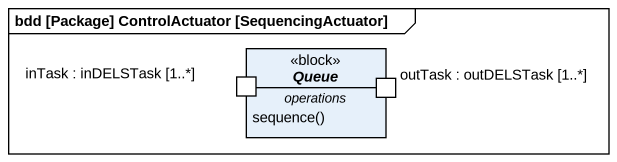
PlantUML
@startuml
mainframe bdd [Package] ControlActuator [SequencingActuator]
hide circle
hide empty members
abstract class "Queue" as Queue_ <<block>> {
  -- operations --
  sequence()
  -- ports --
  outTask : outDELSTask [1..*]
  inTask : inDELSTask [1..*]
}
@enduml
